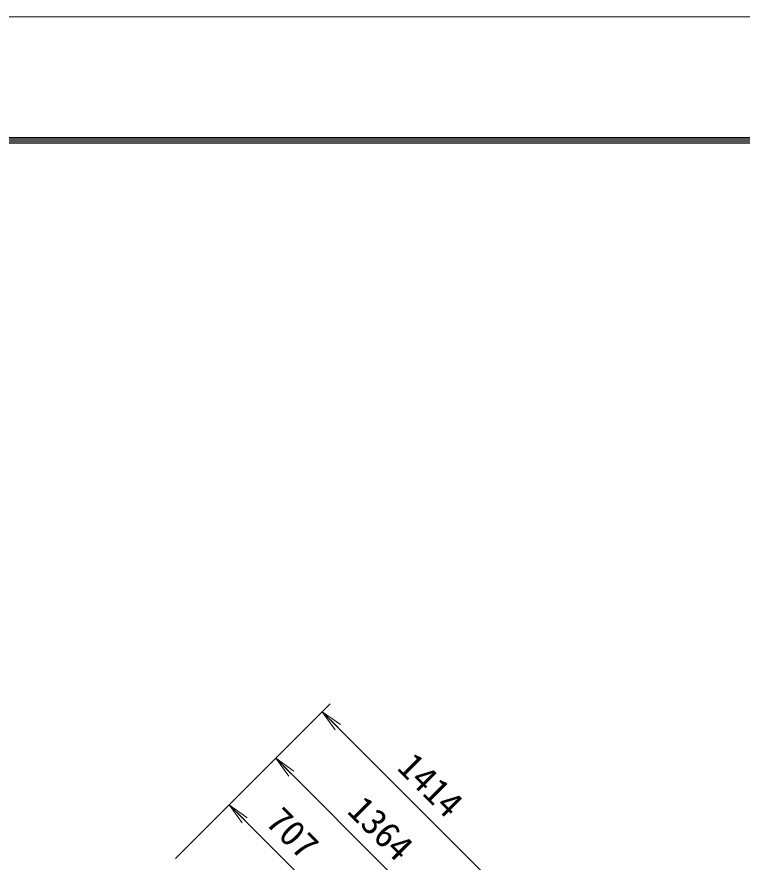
# Model space of a CAD drawing. Units: millimetres at full size. Extents: x -12600 to 12600, y -8910 to 8910.
# Drawn here: x -1496 to 2469, y 4288 to 8910 of the extents above; entities that cross this region are included whole.
import ezdxf
from ezdxf.enums import TextEntityAlignment as Align

# ---------------------------------------------------------------- set-up
doc = ezdxf.new("R2010")
doc.units = ezdxf.units.MM
doc.header["$LTSCALE"] = 30
for name, color, linetype, lineweight in [('0-2_0', 7, 'Continuous', 18), ('0-5_D-STR-DIM', 7, 'Continuous', 13), ('0-C_D-TTL', 7, 'Continuous', 18)]:
    doc.layers.add(name, color=color, linetype=linetype, lineweight=lineweight)
doc.styles.add('ＭＳ ゴシック', font='')
doc.styles.get('ＭＳ ゴシック').set_extended_font_data('MS Gothic')

# ---------------------------------------------------------------- blocks, each defined once
blk = doc.blocks.new('_Open')
at = {"layer": '0-2_0'}
blk.add_line((-30, 5), (0, 0), dxfattribs=at)
blk.add_lwpolyline([(-30, -5), (0, 0), (-30, 0)], dxfattribs=at)

msp = doc.modelspace()

# ---------------------------------------------------------------- linework, layer by layer
at = {"layer": '0-5_D-STR-DIM'}
for p, q in [((-628.61, 4307.89), (216.38, 5152.89)), ((173.95, 5110.46), (1173.8, 4110.61)), ((-628.61, 4307.89), (-38.18, 4898.33)), ((-80.61, 4855.9), (883.89, 3891.41)), ((-628.61, 4307.89), (-292.74, 4643.77)), ((-335.17, 4601.34), (164.76, 4101.42))]:
    msp.add_line(p, q, dxfattribs=at)
at = {"layer": '0-C_D-TTL', "color": 2}
msp.add_lwpolyline([(-12600, 8910), (12600, 8910), (12600, -8910), (-12600, -8910)], close=True, dxfattribs=at)
at = {"layer": '0-C_D-TTL'}
for points in [[(-11790, 8250), (11790, 8250), (11790, -8250), (-11790, -8250)], [(-11782.5, 8242.5), (11782.5, 8242.5), (11782.5, -8242.5), (-11782.5, -8242.5)], [(-11775, 8235), (11775, 8235), (11775, -8235), (-11775, -8235)], [(-11767.5, 8227.5), (11767.5, 8227.5), (11767.5, -8227.5), (-11767.5, -8227.5)], [(-11760, 8220), (11760, 8220), (11760, -8220), (-11760, -8220)]]:
    msp.add_lwpolyline(points, close=True, dxfattribs=at)

# ---------------------------------------------------------------- block references
at = {"layer": '0-5_D-STR-DIM', "xscale": 4, "yscale": 4, "rotation": 135}
for p in [(173.95, 5110.46), (-80.61, 4855.9), (-335.17, 4601.34)]:
    msp.add_blockref('_Open', p, dxfattribs=at)

# ---------------------------------------------------------------- texts
at = {"layer": '0-5_D-STR-DIM', "style": 'ＭＳ ゴシック'}
for s, p in [('1414', (545.97, 4767.08)), ('1364', (273.73, 4530.2)), ('707', (-174.02, 4468.83))]:
    msp.add_text(s, height=144.3, rotation=315, dxfattribs=at).set_placement(p, align=Align.BOTTOM_LEFT)

doc.saveas('drawing.dxf')
